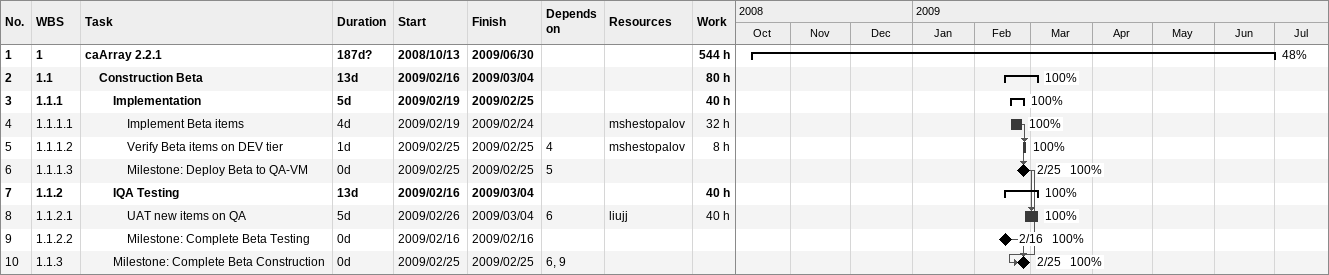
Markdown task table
| ID | WBS | Task | Duration | Start | Finish | Predecessors | Resources | % complete | Work (h) |
|---|---|---|---|---|---|---|---|---|---|
| 1 | 1 | **caArray 2.2.1** | 187d? | 2008-10-13 | 2009-06-30 |  |  | 48 | 544 |
| 2 | 1.1 | **Construction Beta** | 13d | 2009-02-16 | 2009-03-04 |  |  | 100 | 80 |
| 3 | 1.1.1 | **Implementation** | 5d | 2009-02-19 | 2009-02-25 |  |  | 100 | 40 |
| 4 | 1.1.1.1 | Implement Beta items | 4d | 2009-02-19 | 2009-02-24 |  | mshestopalov | 100 | 32 |
| 5 | 1.1.1.2 | Verify Beta items on DEV tier | 1d | 2009-02-25 | 2009-02-25 | 4 | mshestopalov | 100 | 8 |
| 6 | 1.1.1.3 | Milestone: Deploy Beta to QA-VM | 0d | 2009-02-25 | 2009-02-25 | 5 |  | 100 |  |
| 7 | 1.1.2 | **IQA Testing** | 13d | 2009-02-16 | 2009-03-04 |  |  | 100 | 40 |
| 8 | 1.1.2.1 | UAT new items on QA | 5d | 2009-02-26 | 2009-03-04 | 6 | liujj | 100 | 40 |
| 9 | 1.1.2.2 | Milestone: Complete Beta Testing | 0d | 2009-02-16 | 2009-02-16 |  |  | 100 |  |
| 10 | 1.1.3 | Milestone: Complete Beta Construction | 0d | 2009-02-25 | 2009-02-25 | 6, 9 |  | 100 |  |
